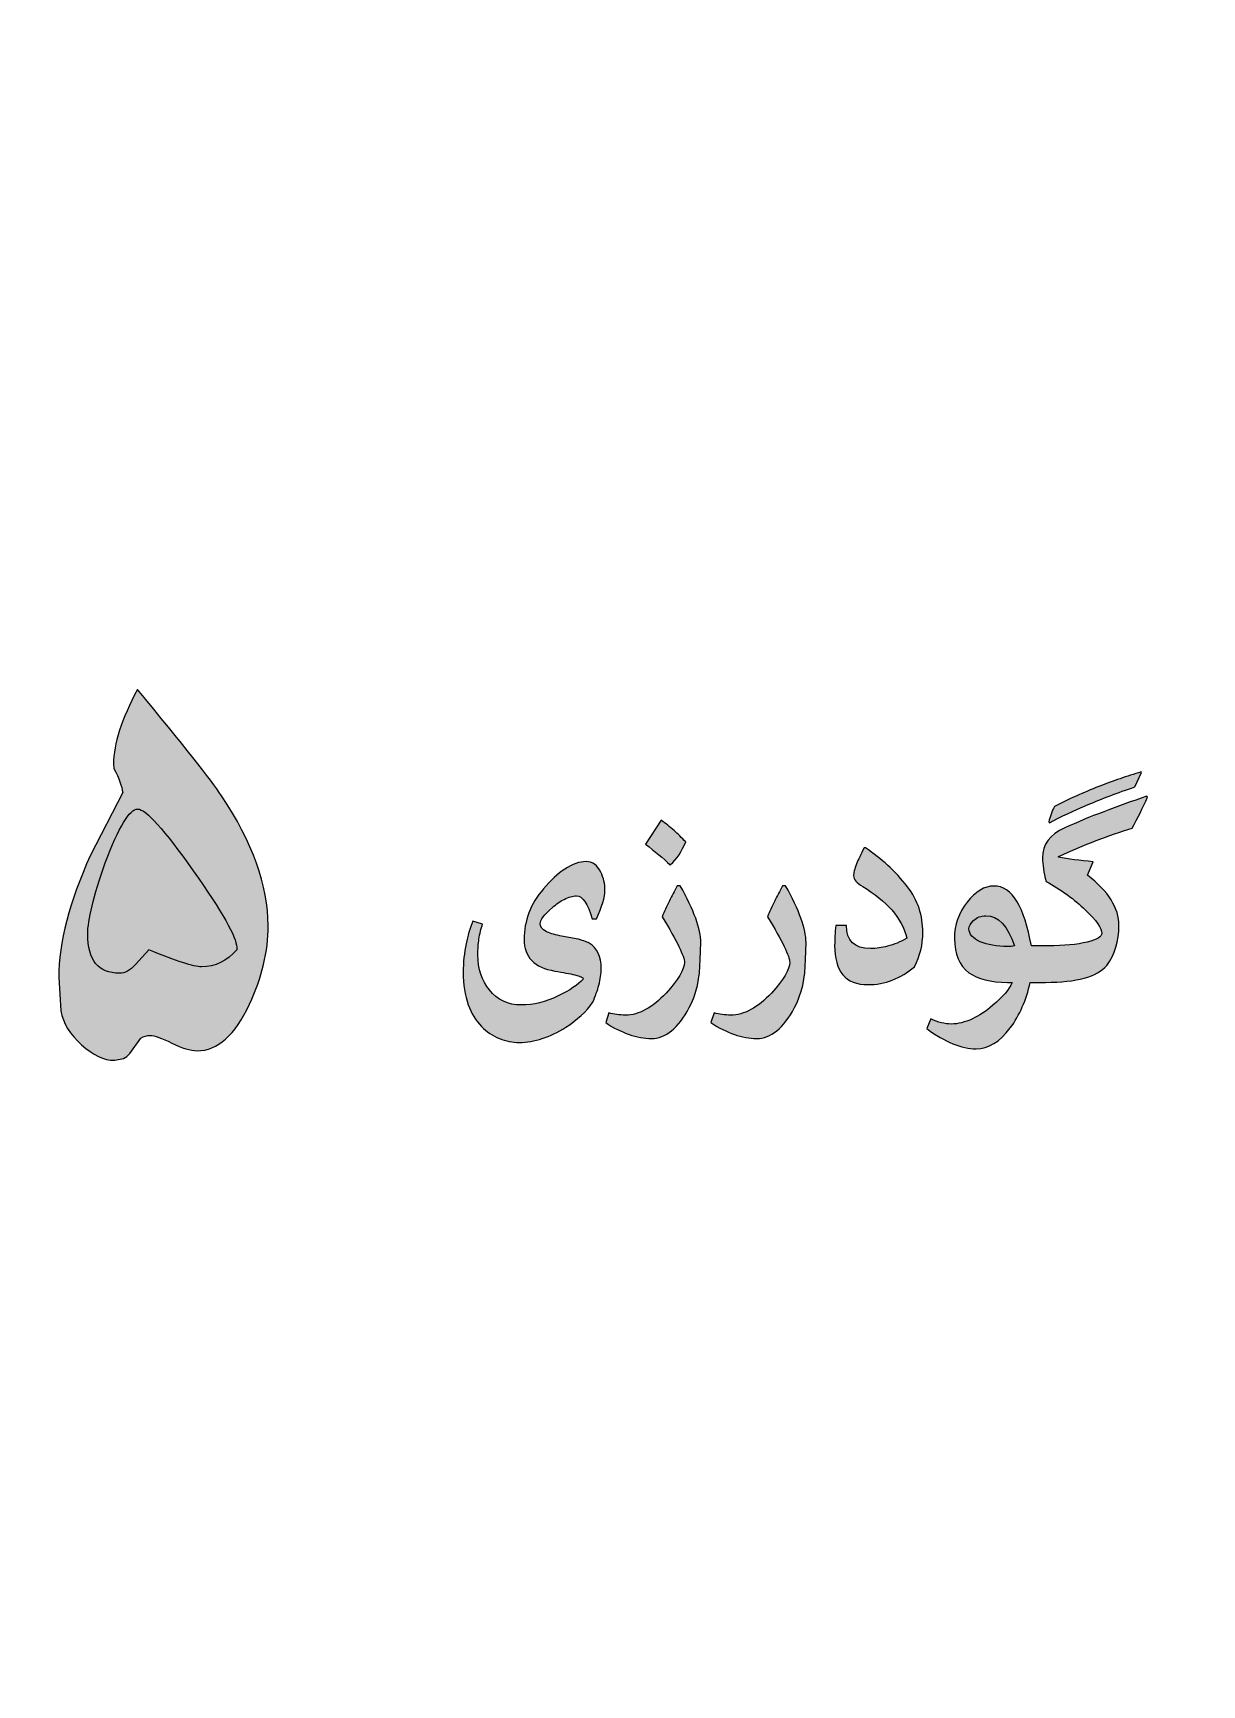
# Model space of a CAD drawing. Header units: millimetres. Extents: x -87.7 to -37.9, y -26.6 to 23.2.
# Drawn here: x -55.18 to -46.52, y -14.36 to -2.11 of the extents above; entities that cross this region are included whole.
import ezdxf

# ---------------------------------------------------------------- set-up
doc = ezdxf.new("R2010")
doc.units = ezdxf.units.MM
doc.header["$MEASUREMENT"] = 0
doc.layers.add('Layer 1', color=7, linetype='Continuous')

msp = doc.modelspace()

# ---------------------------------------------------------------- hatches: boundary and pattern name
at = {"layer": 'Layer 1', "true_color": 0x373435}
h = msp.add_hatch(color=250, dxfattribs=at)
edge = h.paths.add_edge_path()
edge.add_spline(control_points=[(-53.44, -8.7311), (-53.44, -8.9204), (-53.4861, -9.1141), (-53.5782, -9.3121), (-53.6848, -9.5418), (-53.8148, -9.6574), (-53.9663, -9.6574), (-54.0157, -9.6574), (-54.0779, -9.6383), (-54.1539, -9.6008), (-54.2302, -9.563), (-54.2839, -9.544), (-54.3159, -9.544), (-54.3386, -9.544), (-54.3609, -9.5508), (-54.3836, -9.5638), (-54.3836, -9.5638), (-54.4649, -9.6768), (-54.4649, -9.6768), (-54.48, -9.6937), (-54.4962, -9.7067), (-54.5132, -9.7153), (-54.5132, -9.7153), (-54.578, -9.7283), (-54.578, -9.7283), (-54.6569, -9.7283), (-54.7389, -9.6901), (-54.8242, -9.6138), (-54.9099, -9.5375), (-54.9607, -9.4529), (-54.9776, -9.3607), (-54.9776, -9.3607), (-54.992, -9.1152), (-54.992, -9.1152), (-54.992, -8.8546), (-54.9135, -8.5521), (-54.758, -8.208), (-54.758, -8.208), (-54.5186, -7.7432), (-54.5186, -7.7432), (-54.524, -7.696), (-54.5459, -7.6366), (-54.5834, -7.5657), (-54.5834, -7.5657), (-54.5862, -7.5305), (-54.5862, -7.5305), (-54.5862, -7.3818), (-54.5269, -7.1982), (-54.4088, -6.9786), (-54.0711, -7.3872), (-53.8633, -7.65), (-53.7863, -7.7662), (-53.5555, -8.1126), (-53.44, -8.4337), (-53.44, -8.7311)], knot_values=[0, 0, 0, 0, 0.0555556, 0.0555556, 0.0555556, 0.1111111, 0.1111111, 0.1111111, 0.1666667, 0.1666667, 0.1666667, 0.2222222, 0.2222222, 0.2222222, 0.2777778, 0.2777778, 0.2777778, 0.3333333, 0.3333333, 0.3333333, 0.3888889, 0.3888889, 0.3888889, 0.4444444, 0.4444444, 0.4444444, 0.5, 0.5, 0.5, 0.5555556, 0.5555556, 0.5555556, 0.6111111, 0.6111111, 0.6111111, 0.6666667, 0.6666667, 0.6666667, 0.7222222, 0.7222222, 0.7222222, 0.7777778, 0.7777778, 0.7777778, 0.8333333, 0.8333333, 0.8333333, 0.8888889, 0.8888889, 0.8888889, 0.9444444, 0.9444444, 0.9444444, 1, 1, 1, 1], degree=3, periodic=1)
h = msp.add_hatch(color=250, dxfattribs=at)
edge = h.paths.add_edge_path()
edge.add_spline(control_points=[(-47.0146, -7.7015), (-47.1427, -7.7446), (-47.2584, -7.7876), (-47.3612, -7.8323), (-47.4704, -7.8771), (-47.5659, -7.9225), (-47.6472, -7.9671), (-47.6472, -7.9671), (-47.6536, -7.9601), (-47.6536, -7.9601), (-47.6444, -7.9225), (-47.6307, -7.8842), (-47.6111, -7.8458), (-47.5056, -7.7924), (-47.3964, -7.743), (-47.2821, -7.6983), (-47.2311, -7.6786), (-47.1778, -7.6591), (-47.124, -7.6403), (-47.0744, -7.623), (-47.022, -7.6058), (-46.968, -7.5894), (-46.968, -7.5894), (-46.9652, -7.5933), (-46.9652, -7.5933), (-46.9652, -7.5933), (-47.0146, -7.7015), (-47.0146, -7.7015)], knot_values=[0, 0, 0, 0, 0.1111111, 0.1111111, 0.1111111, 0.2222222, 0.2222222, 0.2222222, 0.3333333, 0.3333333, 0.3333333, 0.4444444, 0.4444444, 0.4444444, 0.5555556, 0.5555556, 0.5555556, 0.6666667, 0.6666667, 0.6666667, 0.7777778, 0.7777778, 0.7777778, 0.8888889, 0.8888889, 0.8888889, 1, 1, 1, 1], degree=3, periodic=1)
h = msp.add_hatch(color=250, dxfattribs=at)
edge = h.paths.add_edge_path()
edge.add_spline(control_points=[(-47.6982, -9.1502), (-47.6982, -9.1502), (-47.6995, -9.1502), (-47.6995, -9.1502), (-47.6995, -9.1502), (-47.7008, -9.1502), (-47.7008, -9.1502), (-47.7008, -9.1502), (-47.791, -9.1502), (-47.791, -9.1502), (-47.819, -9.2811), (-47.8686, -9.3941), (-47.9383, -9.4881), (-48.0158, -9.5916), (-48.1006, -9.6433), (-48.1918, -9.6433), (-48.3004, -9.6433), (-48.422, -9.5932), (-48.5564, -9.4936), (-48.5564, -9.4936), (-48.5276, -9.4214), (-48.5276, -9.4214), (-48.4736, -9.4465), (-48.4234, -9.4591), (-48.3766, -9.4591), (-48.3255, -9.4591), (-48.2731, -9.4465), (-48.2193, -9.4207), (-48.1696, -9.398), (-48.1193, -9.3642), (-48.0669, -9.3203), (-47.9943, -9.2592), (-47.9468, -9.2026), (-47.9238, -9.1502), (-47.9238, -9.1502), (-47.9584, -9.1502), (-47.9584, -9.1502), (-48.0842, -9.1502), (-48.1796, -9.1267), (-48.2444, -9.079), (-48.3161, -9.0255), (-48.3522, -8.9409), (-48.3522, -8.8249), (-48.3522, -8.7253), (-48.3205, -8.636), (-48.2581, -8.556), (-48.1962, -8.4761), (-48.1301, -8.436), (-48.0597, -8.436), (-47.992, -8.436), (-47.9347, -8.4745), (-47.8878, -8.5521), (-47.8433, -8.6266), (-47.8082, -8.7363), (-47.7822, -8.8797), (-47.7822, -8.8797), (-47.7008, -8.8797), (-47.7008, -8.8797), (-47.7008, -8.8797), (-47.6995, -8.8797), (-47.6995, -8.8797), (-47.6995, -8.8797), (-47.6982, -8.8797), (-47.6982, -8.8797), (-47.6982, -8.8797), (-47.6572, -8.8797), (-47.6572, -8.8797), (-47.5401, -8.8797), (-47.4437, -8.8703), (-47.3676, -8.8515), (-47.2956, -8.8335), (-47.2598, -8.8123), (-47.2598, -8.7873), (-47.2598, -8.7504), (-47.3006, -8.6916), (-47.3827, -8.6125), (-47.4222, -8.5747), (-47.4653, -8.5379), (-47.5135, -8.5019), (-47.5659, -8.4643), (-47.6184, -8.4313), (-47.6723, -8.4023), (-47.6903, -8.3357), (-47.6997, -8.2769), (-47.6997, -8.2275), (-47.6997, -8.1279), (-47.6451, -8.0535), (-47.5351, -8.0041), (-47.3525, -7.9234), (-47.149, -7.845), (-46.9256, -7.7705), (-46.9256, -7.7705), (-46.9205, -7.7767), (-46.9205, -7.7767), (-46.9573, -7.8575), (-46.9953, -7.9343), (-47.0348, -8.0064), (-47.2074, -8.0597), (-47.3898, -8.1302), (-47.5817, -8.2181), (-47.5817, -8.2181), (-47.5817, -8.2228), (-47.5817, -8.2228), (-47.5077, -8.2361), (-47.4215, -8.2471), (-47.3244, -8.2564), (-47.3244, -8.2564), (-47.3662, -8.356), (-47.3662, -8.356), (-47.2102, -8.4752), (-47.1326, -8.5998), (-47.1326, -8.7292), (-47.1326, -8.8453), (-47.1627, -8.9441), (-47.2231, -9.0263), (-47.2943, -9.1087), (-47.4452, -9.1502), (-47.6774, -9.1502), (-47.6774, -9.1502), (-47.6982, -9.1502), (-47.6982, -9.1502)], knot_values=[0, 0, 0, 0, 0.025, 0.025, 0.025, 0.05, 0.05, 0.05, 0.075, 0.075, 0.075, 0.1, 0.1, 0.1, 0.125, 0.125, 0.125, 0.15, 0.15, 0.15, 0.175, 0.175, 0.175, 0.2, 0.2, 0.2, 0.225, 0.225, 0.225, 0.25, 0.25, 0.25, 0.275, 0.275, 0.275, 0.3, 0.3, 0.3, 0.325, 0.325, 0.325, 0.35, 0.35, 0.35, 0.375, 0.375, 0.375, 0.4, 0.4, 0.4, 0.425, 0.425, 0.425, 0.45, 0.45, 0.45, 0.475, 0.475, 0.475, 0.5, 0.5, 0.5, 0.525, 0.525, 0.525, 0.55, 0.55, 0.55, 0.575, 0.575, 0.575, 0.6, 0.6, 0.6, 0.625, 0.625, 0.625, 0.65, 0.65, 0.65, 0.675, 0.675, 0.675, 0.7, 0.7, 0.7, 0.725, 0.725, 0.725, 0.75, 0.75, 0.75, 0.775, 0.775, 0.775, 0.8, 0.8, 0.8, 0.825, 0.825, 0.825, 0.85, 0.85, 0.85, 0.875, 0.875, 0.875, 0.9, 0.9, 0.9, 0.925, 0.925, 0.925, 0.95, 0.95, 0.95, 0.975, 0.975, 0.975, 1, 1, 1, 1], degree=3, periodic=1)
h = msp.add_hatch(color=250, dxfattribs=at)
edge = h.paths.add_edge_path()
edge.add_spline(control_points=[(-53.6736, -8.889), (-53.6736, -8.8157), (-53.7813, -8.6267), (-53.9962, -8.3225), (-54.2115, -8.0183), (-54.3476, -7.8656), (-54.4059, -7.8656), (-54.4678, -7.8656), (-54.5488, -7.9981), (-54.6482, -8.2631), (-54.7346, -8.5147), (-54.7778, -8.6911), (-54.7778, -8.7923), (-54.7778, -8.9863), (-54.6993, -9.0827), (-54.5427, -9.0827), (-54.5016, -9.0827), (-54.4616, -9.0615), (-54.4239, -9.0183), (-54.4239, -9.0183), (-54.3249, -8.9089), (-54.3249, -8.9089), (-54.1211, -8.9927), (-53.9908, -9.0346), (-53.9343, -9.0346), (-53.832, -9.0346), (-53.7453, -8.9927), (-53.6736, -8.9089), (-53.6736, -8.9089), (-53.6736, -8.889), (-53.6736, -8.889)], knot_values=[0, 0, 0, 0, 0.1, 0.1, 0.1, 0.2, 0.2, 0.2, 0.3, 0.3, 0.3, 0.4, 0.4, 0.4, 0.5, 0.5, 0.5, 0.6, 0.6, 0.6, 0.7, 0.7, 0.7, 0.8, 0.8, 0.8, 0.9, 0.9, 0.9, 1, 1, 1, 1], degree=3, periodic=1)
h = msp.add_hatch(color=250, dxfattribs=at)
edge = h.paths.add_edge_path()
edge.add_spline(control_points=[(-50.5255, -7.9484), (-50.494, -7.9719), (-50.4622, -7.9979), (-50.43, -8.0253), (-50.4026, -8.0503), (-50.3739, -8.0786), (-50.3445, -8.1091), (-50.3724, -8.1789), (-50.4105, -8.2353), (-50.4587, -8.2792), (-50.5125, -8.2298), (-50.5737, -8.1789), (-50.642, -8.1263), (-50.642, -8.1263), (-50.5255, -7.9484), (-50.5255, -7.9484)], knot_values=[0, 0, 0, 0, 0.2, 0.2, 0.2, 0.4, 0.4, 0.4, 0.6, 0.6, 0.6, 0.8, 0.8, 0.8, 1, 1, 1, 1], degree=3, periodic=1)
h = msp.add_hatch(color=250, dxfattribs=at)
edge = h.paths.add_edge_path()
edge.add_spline(control_points=[(-49.1535, -8.7276), (-49.1535, -8.8421), (-49.0939, -8.8993), (-48.9737, -8.8993), (-48.9313, -8.8993), (-48.8898, -8.8938), (-48.8486, -8.8828), (-48.8005, -8.8703), (-48.7532, -8.8507), (-48.7049, -8.8233), (-48.723, -8.7487), (-48.7611, -8.6783), (-48.8177, -8.6125), (-48.8718, -8.5513), (-48.9428, -8.494), (-49.032, -8.4399), (-49.0772, -8.4125), (-49.1002, -8.3858), (-49.1002, -8.36), (-49.1002, -8.3396), (-49.093, -8.3106), (-49.0779, -8.2722), (-49.0658, -8.2408), (-49.0464, -8.2008), (-49.0212, -8.1523), (-49.0212, -8.1523), (-49.0126, -8.1523), (-49.0126, -8.1523), (-48.9515, -8.1946), (-48.8969, -8.2377), (-48.8486, -8.2807), (-48.7933, -8.331), (-48.7439, -8.385), (-48.6999, -8.4423), (-48.6244, -8.5419), (-48.5865, -8.654), (-48.5865, -8.7803), (-48.5865, -8.8696), (-48.6073, -8.9543), (-48.6482, -9.0342), (-48.7525, -9.1227), (-48.8674, -9.1674), (-48.9946, -9.1674), (-49.1586, -9.1674), (-49.2404, -9.0702), (-49.2404, -8.875), (-49.2404, -8.8523), (-49.2397, -8.8304), (-49.239, -8.8084), (-49.2368, -8.7818), (-49.2346, -8.7551), (-49.2325, -8.7276), (-49.2325, -8.7276), (-49.1535, -8.7276), (-49.1535, -8.7276)], knot_values=[0, 0, 0, 0, 0.0555556, 0.0555556, 0.0555556, 0.1111111, 0.1111111, 0.1111111, 0.1666667, 0.1666667, 0.1666667, 0.2222222, 0.2222222, 0.2222222, 0.2777778, 0.2777778, 0.2777778, 0.3333333, 0.3333333, 0.3333333, 0.3888889, 0.3888889, 0.3888889, 0.4444444, 0.4444444, 0.4444444, 0.5, 0.5, 0.5, 0.5555556, 0.5555556, 0.5555556, 0.6111111, 0.6111111, 0.6111111, 0.6666667, 0.6666667, 0.6666667, 0.7222222, 0.7222222, 0.7222222, 0.7777778, 0.7777778, 0.7777778, 0.8333333, 0.8333333, 0.8333333, 0.8888889, 0.8888889, 0.8888889, 0.9444444, 0.9444444, 0.9444444, 1, 1, 1, 1], degree=3, periodic=1)
h = msp.add_hatch(color=250, dxfattribs=at)
edge = h.paths.add_edge_path()
edge.add_spline(control_points=[(-51.038, -8.679), (-51.0704, -8.5653), (-51.1091, -8.5089), (-51.1544, -8.5089), (-51.1818, -8.5089), (-51.2126, -8.5176), (-51.2465, -8.5348), (-51.2752, -8.5496), (-51.3038, -8.57), (-51.3327, -8.5951), (-51.393, -8.6493), (-51.4232, -8.6892), (-51.4232, -8.7151), (-51.4232, -8.7386), (-51.4088, -8.7582), (-51.3802, -8.7731), (-51.3579, -8.785), (-51.3233, -8.7959), (-51.2773, -8.8046), (-51.2773, -8.8046), (-51.1559, -8.8272), (-51.1559, -8.8272), (-51.1121, -8.8374), (-51.0804, -8.8483), (-51.0603, -8.8602), (-51.0005, -8.8962), (-50.9704, -8.959), (-50.9704, -9.0491), (-50.9704, -9.0852), (-50.977, -9.1259), (-50.9891, -9.1706), (-50.9984, -9.2082), (-51.0136, -9.2513), (-51.0344, -9.2999), (-51.0826, -9.3674), (-51.1486, -9.4285), (-51.2328, -9.4826), (-51.3514, -9.5579), (-51.4664, -9.5955), (-51.5777, -9.5955), (-51.6289, -9.5955), (-51.6785, -9.586), (-51.7251, -9.5673), (-51.7761, -9.547), (-51.8206, -9.5171), (-51.8587, -9.4771), (-51.9012, -9.4325), (-51.9336, -9.3791), (-51.9572, -9.3164), (-51.9817, -9.2466), (-51.9939, -9.1666), (-51.9939, -9.0773), (-51.9939, -9.0012), (-51.9866, -8.9308), (-51.9731, -8.864), (-51.9615, -8.8069), (-51.9443, -8.7504), (-51.922, -8.6955), (-51.922, -8.6955), (-51.8501, -8.7182), (-51.8501, -8.7182), (-51.8622, -8.7519), (-51.8717, -8.7888), (-51.8774, -8.8304), (-51.8825, -8.864), (-51.8853, -8.9032), (-51.8853, -8.9464), (-51.8853, -9.0506), (-51.8566, -9.1376), (-51.7999, -9.2066), (-51.7402, -9.2811), (-51.6612, -9.318), (-51.5619, -9.318), (-51.4736, -9.318), (-51.383, -9.296), (-51.2895, -9.2513), (-51.2063, -9.2113), (-51.1436, -9.169), (-51.1028, -9.1244), (-51.1028, -9.1204), (-51.1084, -9.115), (-51.1199, -9.1095), (-51.13, -9.1056), (-51.145, -9.1001), (-51.1659, -9.0946), (-51.1839, -9.0907), (-51.207, -9.086), (-51.2342, -9.0813), (-51.2565, -9.0773), (-51.283, -9.0717), (-51.3154, -9.0663), (-51.467, -9.042), (-51.5425, -8.9636), (-51.5425, -8.8312), (-51.5425, -8.6939), (-51.4951, -8.5692), (-51.3996, -8.4572), (-51.3457, -8.3937), (-51.2931, -8.3443), (-51.2414, -8.3106), (-51.1854, -8.2737), (-51.1322, -8.2549), (-51.0826, -8.2549), (-51.0359, -8.2549), (-50.9992, -8.2807), (-50.974, -8.3334), (-50.9532, -8.3749), (-50.9432, -8.4203), (-50.9432, -8.4697), (-50.9432, -8.5176), (-50.9647, -8.5873), (-51.0071, -8.679), (-51.0071, -8.679), (-51.038, -8.679), (-51.038, -8.679)], knot_values=[0, 0, 0, 0, 0.0263158, 0.0263158, 0.0263158, 0.0526316, 0.0526316, 0.0526316, 0.0789474, 0.0789474, 0.0789474, 0.1052632, 0.1052632, 0.1052632, 0.1315789, 0.1315789, 0.1315789, 0.1578947, 0.1578947, 0.1578947, 0.1842105, 0.1842105, 0.1842105, 0.2105263, 0.2105263, 0.2105263, 0.2368421, 0.2368421, 0.2368421, 0.2631579, 0.2631579, 0.2631579, 0.2894737, 0.2894737, 0.2894737, 0.3157895, 0.3157895, 0.3157895, 0.3421053, 0.3421053, 0.3421053, 0.3684211, 0.3684211, 0.3684211, 0.3947368, 0.3947368, 0.3947368, 0.4210526, 0.4210526, 0.4210526, 0.4473684, 0.4473684, 0.4473684, 0.4736842, 0.4736842, 0.4736842, 0.5, 0.5, 0.5, 0.5263158, 0.5263158, 0.5263158, 0.5526316, 0.5526316, 0.5526316, 0.5789474, 0.5789474, 0.5789474, 0.6052632, 0.6052632, 0.6052632, 0.6315789, 0.6315789, 0.6315789, 0.6578947, 0.6578947, 0.6578947, 0.6842105, 0.6842105, 0.6842105, 0.7105263, 0.7105263, 0.7105263, 0.7368421, 0.7368421, 0.7368421, 0.7631579, 0.7631579, 0.7631579, 0.7894737, 0.7894737, 0.7894737, 0.8157895, 0.8157895, 0.8157895, 0.8421053, 0.8421053, 0.8421053, 0.8684211, 0.8684211, 0.8684211, 0.8947368, 0.8947368, 0.8947368, 0.9210526, 0.9210526, 0.9210526, 0.9473684, 0.9473684, 0.9473684, 0.9736842, 0.9736842, 0.9736842, 1, 1, 1, 1], degree=3, periodic=1)
h = msp.add_hatch(color=250, dxfattribs=at)
edge = h.paths.add_edge_path()
edge.add_spline(control_points=[(-50.3846, -8.4344), (-50.2833, -8.6156), (-50.2329, -8.7559), (-50.2329, -8.8555), (-50.2329, -8.8555), (-50.238, -8.9801), (-50.238, -8.9801), (-50.238, -9.118), (-50.2647, -9.2372), (-50.3178, -9.3376), (-50.4004, -9.4904), (-50.494, -9.5666), (-50.5988, -9.5666), (-50.7059, -9.5666), (-50.8194, -9.5273), (-50.938, -9.4489), (-50.938, -9.4489), (-50.9144, -9.3767), (-50.9144, -9.3767), (-50.8771, -9.3878), (-50.8359, -9.3933), (-50.7907, -9.3933), (-50.6923, -9.3933), (-50.5924, -9.3391), (-50.4896, -9.2302), (-50.3991, -9.1306), (-50.3538, -9.0545), (-50.3538, -9.002), (-50.3538, -8.9574), (-50.409, -8.8453), (-50.519, -8.6641), (-50.5039, -8.6274), (-50.486, -8.5873), (-50.4652, -8.5449), (-50.4487, -8.5121), (-50.4292, -8.4752), (-50.4076, -8.4344), (-50.4076, -8.4344), (-50.3846, -8.4344), (-50.3846, -8.4344)], knot_values=[0, 0, 0, 0, 0.0769231, 0.0769231, 0.0769231, 0.1538462, 0.1538462, 0.1538462, 0.2307692, 0.2307692, 0.2307692, 0.3076923, 0.3076923, 0.3076923, 0.3846154, 0.3846154, 0.3846154, 0.4615385, 0.4615385, 0.4615385, 0.5384615, 0.5384615, 0.5384615, 0.6153846, 0.6153846, 0.6153846, 0.6923077, 0.6923077, 0.6923077, 0.7692308, 0.7692308, 0.7692308, 0.8461538, 0.8461538, 0.8461538, 0.9230769, 0.9230769, 0.9230769, 1, 1, 1, 1], degree=3, periodic=1)
h = msp.add_hatch(color=250, dxfattribs=at)
edge = h.paths.add_edge_path()
edge.add_spline(control_points=[(-49.6041, -8.4344), (-49.5028, -8.6156), (-49.4526, -8.7559), (-49.4526, -8.8555), (-49.4526, -8.8555), (-49.4576, -8.9801), (-49.4576, -8.9801), (-49.4576, -9.118), (-49.4841, -9.2372), (-49.5374, -9.3376), (-49.6199, -9.4904), (-49.7134, -9.5666), (-49.8183, -9.5666), (-49.9254, -9.5666), (-50.0389, -9.5273), (-50.1575, -9.4489), (-50.1575, -9.4489), (-50.1338, -9.3767), (-50.1338, -9.3767), (-50.0965, -9.3878), (-50.0554, -9.3933), (-50.0102, -9.3933), (-49.9117, -9.3933), (-49.8119, -9.3391), (-49.709, -9.2302), (-49.6185, -9.1306), (-49.5733, -9.0545), (-49.5733, -9.002), (-49.5733, -8.9574), (-49.6286, -8.8453), (-49.7386, -8.6641), (-49.7234, -8.6274), (-49.7054, -8.5873), (-49.6846, -8.5449), (-49.6682, -8.5121), (-49.6486, -8.4752), (-49.6271, -8.4344), (-49.6271, -8.4344), (-49.6041, -8.4344), (-49.6041, -8.4344)], knot_values=[0, 0, 0, 0, 0.0769231, 0.0769231, 0.0769231, 0.1538462, 0.1538462, 0.1538462, 0.2307692, 0.2307692, 0.2307692, 0.3076923, 0.3076923, 0.3076923, 0.3846154, 0.3846154, 0.3846154, 0.4615385, 0.4615385, 0.4615385, 0.5384615, 0.5384615, 0.5384615, 0.6153846, 0.6153846, 0.6153846, 0.6923077, 0.6923077, 0.6923077, 0.7692308, 0.7692308, 0.7692308, 0.8461538, 0.8461538, 0.8461538, 0.9230769, 0.9230769, 0.9230769, 1, 1, 1, 1], degree=3, periodic=1)
h = msp.add_hatch(color=250, dxfattribs=at)
edge = h.paths.add_edge_path()
edge.add_spline(control_points=[(-48.1193, -8.6564), (-48.1559, -8.6564), (-48.1861, -8.6681), (-48.2106, -8.6924), (-48.2329, -8.7135), (-48.2444, -8.7339), (-48.2444, -8.7542), (-48.2444, -8.7927), (-48.2163, -8.8249), (-48.1609, -8.8491), (-48.1071, -8.8726), (-48.0381, -8.8845), (-47.9555, -8.8845), (-47.9383, -8.8845), (-47.9223, -8.8828), (-47.9072, -8.8797), (-47.9576, -8.7308), (-48.028, -8.6564), (-48.1193, -8.6564)], knot_values=[0, 0, 0, 0, 0.1666667, 0.1666667, 0.1666667, 0.3333333, 0.3333333, 0.3333333, 0.5, 0.5, 0.5, 0.6666667, 0.6666667, 0.6666667, 0.8333333, 0.8333333, 0.8333333, 1, 1, 1, 1], degree=3, periodic=1)

# ---------------------------------------------------------------- linework, layer by layer
at = {"layer": 'Layer 1', "color": 250, "lineweight": 18}
msp.add_open_spline([(-83.6677, 23.192), (-83.6677, 23.192), (-41.8353, 23.192), (-41.8353, 23.192), (-39.6442, 23.192), (-37.8515, 21.3993), (-37.8515, 19.2081), (-37.8515, 19.2081), (-37.8515, -22.6241), (-37.8515, -22.6241), (-37.8515, -24.8153), (-39.6442, -26.608), (-41.8353, -26.608), (-41.8353, -26.608), (-83.6677, -26.608), (-83.6677, -26.608), (-85.8588, -26.608), (-87.6515, -24.8153), (-87.6515, -22.6241), (-87.6515, -22.6241), (-87.6515, 19.2081), (-87.6515, 19.2081), (-87.6515, 21.3993), (-85.8588, 23.192), (-83.6677, 23.192)], degree=3, knots=[0, 0, 0, 0, 0.125, 0.125, 0.125, 0.25, 0.25, 0.25, 0.375, 0.375, 0.375, 0.5, 0.5, 0.5, 0.625, 0.625, 0.625, 0.75, 0.75, 0.75, 0.875, 0.875, 0.875, 1, 1, 1, 1], dxfattribs=at)
at = {"layer": 'Layer 1', "color": 250}
for points, knots in [([(-53.44, -8.7311), (-53.44, -8.9204), (-53.4861, -9.1141), (-53.5782, -9.3121), (-53.6848, -9.5418), (-53.8148, -9.6574), (-53.9663, -9.6574), (-54.0157, -9.6574), (-54.0779, -9.6383), (-54.1539, -9.6008), (-54.2302, -9.563), (-54.2839, -9.544), (-54.3159, -9.544), (-54.3386, -9.544), (-54.3609, -9.5508), (-54.3836, -9.5638), (-54.3836, -9.5638), (-54.4649, -9.6768), (-54.4649, -9.6768), (-54.48, -9.6937), (-54.4962, -9.7067), (-54.5132, -9.7153), (-54.5132, -9.7153), (-54.578, -9.7283), (-54.578, -9.7283), (-54.6569, -9.7283), (-54.7389, -9.6901), (-54.8242, -9.6138), (-54.9099, -9.5375), (-54.9607, -9.4529), (-54.9776, -9.3607), (-54.9776, -9.3607), (-54.992, -9.1152), (-54.992, -9.1152), (-54.992, -8.8546), (-54.9135, -8.5521), (-54.758, -8.208), (-54.758, -8.208), (-54.5186, -7.7432), (-54.5186, -7.7432), (-54.524, -7.696), (-54.5459, -7.6366), (-54.5834, -7.5657), (-54.5834, -7.5657), (-54.5862, -7.5305), (-54.5862, -7.5305), (-54.5862, -7.3818), (-54.5269, -7.1982), (-54.4088, -6.9786), (-54.0711, -7.3872), (-53.8633, -7.65), (-53.7863, -7.7662), (-53.5555, -8.1126), (-53.44, -8.4337), (-53.44, -8.7311)], [0, 0, 0, 0, 0.0555556, 0.0555556, 0.0555556, 0.1111111, 0.1111111, 0.1111111, 0.1666667, 0.1666667, 0.1666667, 0.2222222, 0.2222222, 0.2222222, 0.2777778, 0.2777778, 0.2777778, 0.3333333, 0.3333333, 0.3333333, 0.3888889, 0.3888889, 0.3888889, 0.4444444, 0.4444444, 0.4444444, 0.5, 0.5, 0.5, 0.5555556, 0.5555556, 0.5555556, 0.6111111, 0.6111111, 0.6111111, 0.6666667, 0.6666667, 0.6666667, 0.7222222, 0.7222222, 0.7222222, 0.7777778, 0.7777778, 0.7777778, 0.8333333, 0.8333333, 0.8333333, 0.8888889, 0.8888889, 0.8888889, 0.9444444, 0.9444444, 0.9444444, 1, 1, 1, 1]), ([(-47.0146, -7.7015), (-47.1427, -7.7446), (-47.2584, -7.7876), (-47.3612, -7.8323), (-47.4704, -7.8771), (-47.5659, -7.9225), (-47.6472, -7.9671), (-47.6472, -7.9671), (-47.6536, -7.9601), (-47.6536, -7.9601), (-47.6444, -7.9225), (-47.6307, -7.8842), (-47.6111, -7.8458), (-47.5056, -7.7924), (-47.3964, -7.743), (-47.2821, -7.6983), (-47.2311, -7.6786), (-47.1778, -7.6591), (-47.124, -7.6403), (-47.0744, -7.623), (-47.022, -7.6058), (-46.968, -7.5894), (-46.968, -7.5894), (-46.9652, -7.5933), (-46.9652, -7.5933), (-46.9652, -7.5933), (-47.0146, -7.7015), (-47.0146, -7.7015)], [0, 0, 0, 0, 0.1111111, 0.1111111, 0.1111111, 0.2222222, 0.2222222, 0.2222222, 0.3333333, 0.3333333, 0.3333333, 0.4444444, 0.4444444, 0.4444444, 0.5555556, 0.5555556, 0.5555556, 0.6666667, 0.6666667, 0.6666667, 0.7777778, 0.7777778, 0.7777778, 0.8888889, 0.8888889, 0.8888889, 1, 1, 1, 1]), ([(-47.6982, -9.1502), (-47.6982, -9.1502), (-47.6995, -9.1502), (-47.6995, -9.1502), (-47.6995, -9.1502), (-47.7008, -9.1502), (-47.7008, -9.1502), (-47.7008, -9.1502), (-47.791, -9.1502), (-47.791, -9.1502), (-47.819, -9.2811), (-47.8686, -9.3941), (-47.9383, -9.4881), (-48.0158, -9.5916), (-48.1006, -9.6433), (-48.1918, -9.6433), (-48.3004, -9.6433), (-48.422, -9.5932), (-48.5564, -9.4936), (-48.5564, -9.4936), (-48.5276, -9.4214), (-48.5276, -9.4214), (-48.4736, -9.4465), (-48.4234, -9.4591), (-48.3766, -9.4591), (-48.3255, -9.4591), (-48.2731, -9.4465), (-48.2193, -9.4207), (-48.1696, -9.398), (-48.1193, -9.3642), (-48.0669, -9.3203), (-47.9943, -9.2592), (-47.9468, -9.2026), (-47.9238, -9.1502), (-47.9238, -9.1502), (-47.9584, -9.1502), (-47.9584, -9.1502), (-48.0842, -9.1502), (-48.1796, -9.1267), (-48.2444, -9.079), (-48.3161, -9.0255), (-48.3522, -8.9409), (-48.3522, -8.8249), (-48.3522, -8.7253), (-48.3205, -8.636), (-48.2581, -8.556), (-48.1962, -8.4761), (-48.1301, -8.436), (-48.0597, -8.436), (-47.992, -8.436), (-47.9347, -8.4745), (-47.8878, -8.5521), (-47.8433, -8.6266), (-47.8082, -8.7363), (-47.7822, -8.8797), (-47.7822, -8.8797), (-47.7008, -8.8797), (-47.7008, -8.8797), (-47.7008, -8.8797), (-47.6995, -8.8797), (-47.6995, -8.8797), (-47.6995, -8.8797), (-47.6982, -8.8797), (-47.6982, -8.8797), (-47.6982, -8.8797), (-47.6572, -8.8797), (-47.6572, -8.8797), (-47.5401, -8.8797), (-47.4437, -8.8703), (-47.3676, -8.8515), (-47.2956, -8.8335), (-47.2598, -8.8123), (-47.2598, -8.7873), (-47.2598, -8.7504), (-47.3006, -8.6916), (-47.3827, -8.6125), (-47.4222, -8.5747), (-47.4653, -8.5379), (-47.5135, -8.5019), (-47.5659, -8.4643), (-47.6184, -8.4313), (-47.6723, -8.4023), (-47.6903, -8.3357), (-47.6997, -8.2769), (-47.6997, -8.2275), (-47.6997, -8.1279), (-47.6451, -8.0535), (-47.5351, -8.0041), (-47.3525, -7.9234), (-47.149, -7.845), (-46.9256, -7.7705), (-46.9256, -7.7705), (-46.9205, -7.7767), (-46.9205, -7.7767), (-46.9573, -7.8575), (-46.9953, -7.9343), (-47.0348, -8.0064), (-47.2074, -8.0597), (-47.3898, -8.1302), (-47.5817, -8.2181), (-47.5817, -8.2181), (-47.5817, -8.2228), (-47.5817, -8.2228), (-47.5077, -8.2361), (-47.4215, -8.2471), (-47.3244, -8.2564), (-47.3244, -8.2564), (-47.3662, -8.356), (-47.3662, -8.356), (-47.2102, -8.4752), (-47.1326, -8.5998), (-47.1326, -8.7292), (-47.1326, -8.8453), (-47.1627, -8.9441), (-47.2231, -9.0263), (-47.2943, -9.1087), (-47.4452, -9.1502), (-47.6774, -9.1502), (-47.6774, -9.1502), (-47.6982, -9.1502), (-47.6982, -9.1502)], [0, 0, 0, 0, 0.025, 0.025, 0.025, 0.05, 0.05, 0.05, 0.075, 0.075, 0.075, 0.1, 0.1, 0.1, 0.125, 0.125, 0.125, 0.15, 0.15, 0.15, 0.175, 0.175, 0.175, 0.2, 0.2, 0.2, 0.225, 0.225, 0.225, 0.25, 0.25, 0.25, 0.275, 0.275, 0.275, 0.3, 0.3, 0.3, 0.325, 0.325, 0.325, 0.35, 0.35, 0.35, 0.375, 0.375, 0.375, 0.4, 0.4, 0.4, 0.425, 0.425, 0.425, 0.45, 0.45, 0.45, 0.475, 0.475, 0.475, 0.5, 0.5, 0.5, 0.525, 0.525, 0.525, 0.55, 0.55, 0.55, 0.575, 0.575, 0.575, 0.6, 0.6, 0.6, 0.625, 0.625, 0.625, 0.65, 0.65, 0.65, 0.675, 0.675, 0.675, 0.7, 0.7, 0.7, 0.725, 0.725, 0.725, 0.75, 0.75, 0.75, 0.775, 0.775, 0.775, 0.8, 0.8, 0.8, 0.825, 0.825, 0.825, 0.85, 0.85, 0.85, 0.875, 0.875, 0.875, 0.9, 0.9, 0.9, 0.925, 0.925, 0.925, 0.95, 0.95, 0.95, 0.975, 0.975, 0.975, 1, 1, 1, 1]), ([(-53.6736, -8.889), (-53.6736, -8.8157), (-53.7813, -8.6267), (-53.9962, -8.3225), (-54.2115, -8.0183), (-54.3476, -7.8656), (-54.4059, -7.8656), (-54.4678, -7.8656), (-54.5488, -7.9981), (-54.6482, -8.2631), (-54.7346, -8.5147), (-54.7778, -8.6911), (-54.7778, -8.7923), (-54.7778, -8.9863), (-54.6993, -9.0827), (-54.5427, -9.0827), (-54.5016, -9.0827), (-54.4616, -9.0615), (-54.4239, -9.0183), (-54.4239, -9.0183), (-54.3249, -8.9089), (-54.3249, -8.9089), (-54.1211, -8.9927), (-53.9908, -9.0346), (-53.9343, -9.0346), (-53.832, -9.0346), (-53.7453, -8.9927), (-53.6736, -8.9089), (-53.6736, -8.9089), (-53.6736, -8.889), (-53.6736, -8.889)], [0, 0, 0, 0, 0.1, 0.1, 0.1, 0.2, 0.2, 0.2, 0.3, 0.3, 0.3, 0.4, 0.4, 0.4, 0.5, 0.5, 0.5, 0.6, 0.6, 0.6, 0.7, 0.7, 0.7, 0.8, 0.8, 0.8, 0.9, 0.9, 0.9, 1, 1, 1, 1]), ([(-50.5255, -7.9484), (-50.494, -7.9719), (-50.4622, -7.9979), (-50.43, -8.0253), (-50.4026, -8.0503), (-50.3739, -8.0786), (-50.3445, -8.1091), (-50.3724, -8.1789), (-50.4105, -8.2353), (-50.4587, -8.2792), (-50.5125, -8.2298), (-50.5737, -8.1789), (-50.642, -8.1263), (-50.642, -8.1263), (-50.5255, -7.9484), (-50.5255, -7.9484)], [0, 0, 0, 0, 0.2, 0.2, 0.2, 0.4, 0.4, 0.4, 0.6, 0.6, 0.6, 0.8, 0.8, 0.8, 1, 1, 1, 1]), ([(-49.1535, -8.7276), (-49.1535, -8.8421), (-49.0939, -8.8993), (-48.9737, -8.8993), (-48.9313, -8.8993), (-48.8898, -8.8938), (-48.8486, -8.8828), (-48.8005, -8.8703), (-48.7532, -8.8507), (-48.7049, -8.8233), (-48.723, -8.7487), (-48.7611, -8.6783), (-48.8177, -8.6125), (-48.8718, -8.5513), (-48.9428, -8.494), (-49.032, -8.4399), (-49.0772, -8.4125), (-49.1002, -8.3858), (-49.1002, -8.36), (-49.1002, -8.3396), (-49.093, -8.3106), (-49.0779, -8.2722), (-49.0658, -8.2408), (-49.0464, -8.2008), (-49.0212, -8.1523), (-49.0212, -8.1523), (-49.0126, -8.1523), (-49.0126, -8.1523), (-48.9515, -8.1946), (-48.8969, -8.2377), (-48.8486, -8.2807), (-48.7933, -8.331), (-48.7439, -8.385), (-48.6999, -8.4423), (-48.6244, -8.5419), (-48.5865, -8.654), (-48.5865, -8.7803), (-48.5865, -8.8696), (-48.6073, -8.9543), (-48.6482, -9.0342), (-48.7525, -9.1227), (-48.8674, -9.1674), (-48.9946, -9.1674), (-49.1586, -9.1674), (-49.2404, -9.0702), (-49.2404, -8.875), (-49.2404, -8.8523), (-49.2397, -8.8304), (-49.239, -8.8084), (-49.2368, -8.7818), (-49.2346, -8.7551), (-49.2325, -8.7276), (-49.2325, -8.7276), (-49.1535, -8.7276), (-49.1535, -8.7276)], [0, 0, 0, 0, 0.0555556, 0.0555556, 0.0555556, 0.1111111, 0.1111111, 0.1111111, 0.1666667, 0.1666667, 0.1666667, 0.2222222, 0.2222222, 0.2222222, 0.2777778, 0.2777778, 0.2777778, 0.3333333, 0.3333333, 0.3333333, 0.3888889, 0.3888889, 0.3888889, 0.4444444, 0.4444444, 0.4444444, 0.5, 0.5, 0.5, 0.5555556, 0.5555556, 0.5555556, 0.6111111, 0.6111111, 0.6111111, 0.6666667, 0.6666667, 0.6666667, 0.7222222, 0.7222222, 0.7222222, 0.7777778, 0.7777778, 0.7777778, 0.8333333, 0.8333333, 0.8333333, 0.8888889, 0.8888889, 0.8888889, 0.9444444, 0.9444444, 0.9444444, 1, 1, 1, 1]), ([(-51.038, -8.679), (-51.0704, -8.5653), (-51.1091, -8.5089), (-51.1544, -8.5089), (-51.1818, -8.5089), (-51.2126, -8.5176), (-51.2465, -8.5348), (-51.2752, -8.5496), (-51.3038, -8.57), (-51.3327, -8.5951), (-51.393, -8.6493), (-51.4232, -8.6892), (-51.4232, -8.7151), (-51.4232, -8.7386), (-51.4088, -8.7582), (-51.3802, -8.7731), (-51.3579, -8.785), (-51.3233, -8.7959), (-51.2773, -8.8046), (-51.2773, -8.8046), (-51.1559, -8.8272), (-51.1559, -8.8272), (-51.1121, -8.8374), (-51.0804, -8.8483), (-51.0603, -8.8602), (-51.0005, -8.8962), (-50.9704, -8.959), (-50.9704, -9.0491), (-50.9704, -9.0852), (-50.977, -9.1259), (-50.9891, -9.1706), (-50.9984, -9.2082), (-51.0136, -9.2513), (-51.0344, -9.2999), (-51.0826, -9.3674), (-51.1486, -9.4285), (-51.2328, -9.4826), (-51.3514, -9.5579), (-51.4664, -9.5955), (-51.5777, -9.5955), (-51.6289, -9.5955), (-51.6785, -9.586), (-51.7251, -9.5673), (-51.7761, -9.547), (-51.8206, -9.5171), (-51.8587, -9.4771), (-51.9012, -9.4325), (-51.9336, -9.3791), (-51.9572, -9.3164), (-51.9817, -9.2466), (-51.9939, -9.1666), (-51.9939, -9.0773), (-51.9939, -9.0012), (-51.9866, -8.9308), (-51.9731, -8.864), (-51.9615, -8.8069), (-51.9443, -8.7504), (-51.922, -8.6955), (-51.922, -8.6955), (-51.8501, -8.7182), (-51.8501, -8.7182), (-51.8622, -8.7519), (-51.8717, -8.7888), (-51.8774, -8.8304), (-51.8825, -8.864), (-51.8853, -8.9032), (-51.8853, -8.9464), (-51.8853, -9.0506), (-51.8566, -9.1376), (-51.7999, -9.2066), (-51.7402, -9.2811), (-51.6612, -9.318), (-51.5619, -9.318), (-51.4736, -9.318), (-51.383, -9.296), (-51.2895, -9.2513), (-51.2063, -9.2113), (-51.1436, -9.169), (-51.1028, -9.1244), (-51.1028, -9.1204), (-51.1084, -9.115), (-51.1199, -9.1095), (-51.13, -9.1056), (-51.145, -9.1001), (-51.1659, -9.0946), (-51.1839, -9.0907), (-51.207, -9.086), (-51.2342, -9.0813), (-51.2565, -9.0773), (-51.283, -9.0717), (-51.3154, -9.0663), (-51.467, -9.042), (-51.5425, -8.9636), (-51.5425, -8.8312), (-51.5425, -8.6939), (-51.4951, -8.5692), (-51.3996, -8.4572), (-51.3457, -8.3937), (-51.2931, -8.3443), (-51.2414, -8.3106), (-51.1854, -8.2737), (-51.1322, -8.2549), (-51.0826, -8.2549), (-51.0359, -8.2549), (-50.9992, -8.2807), (-50.974, -8.3334), (-50.9532, -8.3749), (-50.9432, -8.4203), (-50.9432, -8.4697), (-50.9432, -8.5176), (-50.9647, -8.5873), (-51.0071, -8.679), (-51.0071, -8.679), (-51.038, -8.679), (-51.038, -8.679)], [0, 0, 0, 0, 0.0263158, 0.0263158, 0.0263158, 0.0526316, 0.0526316, 0.0526316, 0.0789474, 0.0789474, 0.0789474, 0.1052632, 0.1052632, 0.1052632, 0.1315789, 0.1315789, 0.1315789, 0.1578947, 0.1578947, 0.1578947, 0.1842105, 0.1842105, 0.1842105, 0.2105263, 0.2105263, 0.2105263, 0.2368421, 0.2368421, 0.2368421, 0.2631579, 0.2631579, 0.2631579, 0.2894737, 0.2894737, 0.2894737, 0.3157895, 0.3157895, 0.3157895, 0.3421053, 0.3421053, 0.3421053, 0.3684211, 0.3684211, 0.3684211, 0.3947368, 0.3947368, 0.3947368, 0.4210526, 0.4210526, 0.4210526, 0.4473684, 0.4473684, 0.4473684, 0.4736842, 0.4736842, 0.4736842, 0.5, 0.5, 0.5, 0.5263158, 0.5263158, 0.5263158, 0.5526316, 0.5526316, 0.5526316, 0.5789474, 0.5789474, 0.5789474, 0.6052632, 0.6052632, 0.6052632, 0.6315789, 0.6315789, 0.6315789, 0.6578947, 0.6578947, 0.6578947, 0.6842105, 0.6842105, 0.6842105, 0.7105263, 0.7105263, 0.7105263, 0.7368421, 0.7368421, 0.7368421, 0.7631579, 0.7631579, 0.7631579, 0.7894737, 0.7894737, 0.7894737, 0.8157895, 0.8157895, 0.8157895, 0.8421053, 0.8421053, 0.8421053, 0.8684211, 0.8684211, 0.8684211, 0.8947368, 0.8947368, 0.8947368, 0.9210526, 0.9210526, 0.9210526, 0.9473684, 0.9473684, 0.9473684, 0.9736842, 0.9736842, 0.9736842, 1, 1, 1, 1]), ([(-50.3846, -8.4344), (-50.2833, -8.6156), (-50.2329, -8.7559), (-50.2329, -8.8555), (-50.2329, -8.8555), (-50.238, -8.9801), (-50.238, -8.9801), (-50.238, -9.118), (-50.2647, -9.2372), (-50.3178, -9.3376), (-50.4004, -9.4904), (-50.494, -9.5666), (-50.5988, -9.5666), (-50.7059, -9.5666), (-50.8194, -9.5273), (-50.938, -9.4489), (-50.938, -9.4489), (-50.9144, -9.3767), (-50.9144, -9.3767), (-50.8771, -9.3878), (-50.8359, -9.3933), (-50.7907, -9.3933), (-50.6923, -9.3933), (-50.5924, -9.3391), (-50.4896, -9.2302), (-50.3991, -9.1306), (-50.3538, -9.0545), (-50.3538, -9.002), (-50.3538, -8.9574), (-50.409, -8.8453), (-50.519, -8.6641), (-50.5039, -8.6274), (-50.486, -8.5873), (-50.4652, -8.5449), (-50.4487, -8.5121), (-50.4292, -8.4752), (-50.4076, -8.4344), (-50.4076, -8.4344), (-50.3846, -8.4344), (-50.3846, -8.4344)], [0, 0, 0, 0, 0.0769231, 0.0769231, 0.0769231, 0.1538462, 0.1538462, 0.1538462, 0.2307692, 0.2307692, 0.2307692, 0.3076923, 0.3076923, 0.3076923, 0.3846154, 0.3846154, 0.3846154, 0.4615385, 0.4615385, 0.4615385, 0.5384615, 0.5384615, 0.5384615, 0.6153846, 0.6153846, 0.6153846, 0.6923077, 0.6923077, 0.6923077, 0.7692308, 0.7692308, 0.7692308, 0.8461538, 0.8461538, 0.8461538, 0.9230769, 0.9230769, 0.9230769, 1, 1, 1, 1]), ([(-49.6041, -8.4344), (-49.5028, -8.6156), (-49.4526, -8.7559), (-49.4526, -8.8555), (-49.4526, -8.8555), (-49.4576, -8.9801), (-49.4576, -8.9801), (-49.4576, -9.118), (-49.4841, -9.2372), (-49.5374, -9.3376), (-49.6199, -9.4904), (-49.7134, -9.5666), (-49.8183, -9.5666), (-49.9254, -9.5666), (-50.0389, -9.5273), (-50.1575, -9.4489), (-50.1575, -9.4489), (-50.1338, -9.3767), (-50.1338, -9.3767), (-50.0965, -9.3878), (-50.0554, -9.3933), (-50.0102, -9.3933), (-49.9117, -9.3933), (-49.8119, -9.3391), (-49.709, -9.2302), (-49.6185, -9.1306), (-49.5733, -9.0545), (-49.5733, -9.002), (-49.5733, -8.9574), (-49.6286, -8.8453), (-49.7386, -8.6641), (-49.7234, -8.6274), (-49.7054, -8.5873), (-49.6846, -8.5449), (-49.6682, -8.5121), (-49.6486, -8.4752), (-49.6271, -8.4344), (-49.6271, -8.4344), (-49.6041, -8.4344), (-49.6041, -8.4344)], [0, 0, 0, 0, 0.0769231, 0.0769231, 0.0769231, 0.1538462, 0.1538462, 0.1538462, 0.2307692, 0.2307692, 0.2307692, 0.3076923, 0.3076923, 0.3076923, 0.3846154, 0.3846154, 0.3846154, 0.4615385, 0.4615385, 0.4615385, 0.5384615, 0.5384615, 0.5384615, 0.6153846, 0.6153846, 0.6153846, 0.6923077, 0.6923077, 0.6923077, 0.7692308, 0.7692308, 0.7692308, 0.8461538, 0.8461538, 0.8461538, 0.9230769, 0.9230769, 0.9230769, 1, 1, 1, 1]), ([(-48.1193, -8.6564), (-48.1559, -8.6564), (-48.1861, -8.6681), (-48.2106, -8.6924), (-48.2329, -8.7135), (-48.2444, -8.7339), (-48.2444, -8.7542), (-48.2444, -8.7927), (-48.2163, -8.8249), (-48.1609, -8.8491), (-48.1071, -8.8726), (-48.0381, -8.8845), (-47.9555, -8.8845), (-47.9383, -8.8845), (-47.9223, -8.8828), (-47.9072, -8.8797), (-47.9576, -8.7308), (-48.028, -8.6564), (-48.1193, -8.6564)], [0, 0, 0, 0, 0.1666667, 0.1666667, 0.1666667, 0.3333333, 0.3333333, 0.3333333, 0.5, 0.5, 0.5, 0.6666667, 0.6666667, 0.6666667, 0.8333333, 0.8333333, 0.8333333, 1, 1, 1, 1])]:
    msp.add_open_spline(points, degree=3, knots=knots, dxfattribs=at)

doc.saveas('drawing.dxf')
